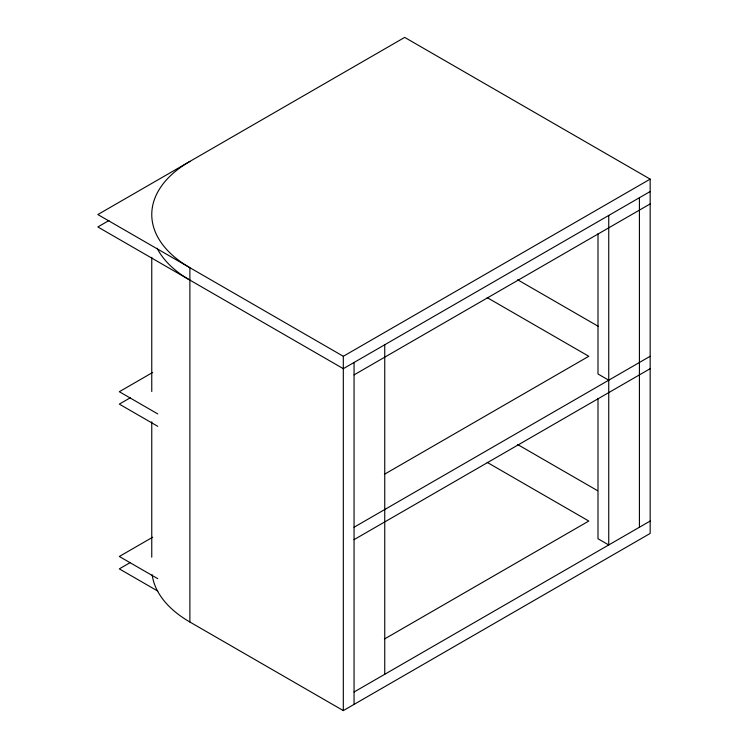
<?xml version="1.0" encoding="UTF-8"?>
<svg xmlns="http://www.w3.org/2000/svg" width="748" height="748" viewBox="0 0 748 748"><rect width="100%" height="100%" fill="white"/><g stroke="black" fill="none" stroke-linecap="round" stroke-linejoin="round"><path stroke-width="1.12" d="M108.937 220.548L97.838 226.962L343.313 368.68L650.162 191.525M152.667 372.457L119.315 391.718L157.763 413.915M130.433 397.702L119.315 404.116L157.763 426.313M650.162 179.127L404.687 37.4L97.838 214.554L343.313 356.282L650.162 179.127L650.162 533.446L343.313 710.6L189.889 622.018A130.18 75.165 0 0 1 152.162 574.773M354.056 374.888L650.162 203.924M152.667 537.223L119.315 556.475L157.763 578.672M130.433 562.459L119.315 568.873L157.763 591.07M384.407 474.288L588.798 356.282L487.182 297.62M354.056 527.237L650.162 356.282M354.056 539.645L650.162 368.689M384.407 639.044L588.798 521.038L487.182 462.376M354.056 692.003L650.162 521.038M517.616 279.761L598.307 326.352M608.741 380.199L597.998 374L597.998 233.778M517.616 444.518L597.549 490.669M639.418 197.724L639.418 527.246M608.741 215.443L608.741 544.955L597.998 538.756L597.998 398.534M384.743 344.763L384.743 674.285M354.056 362.481L354.056 704.401M343.313 356.282L343.313 710.6M189.889 622.018L189.889 267.7A130.18 75.165 0 0 1 189.889 161.409M151.76 257.303L151.76 391.494M151.76 421.835L151.76 557.204M189.889 280.107A130.18 75.165 0 0 1 157.127 248.308"/></g></svg>
